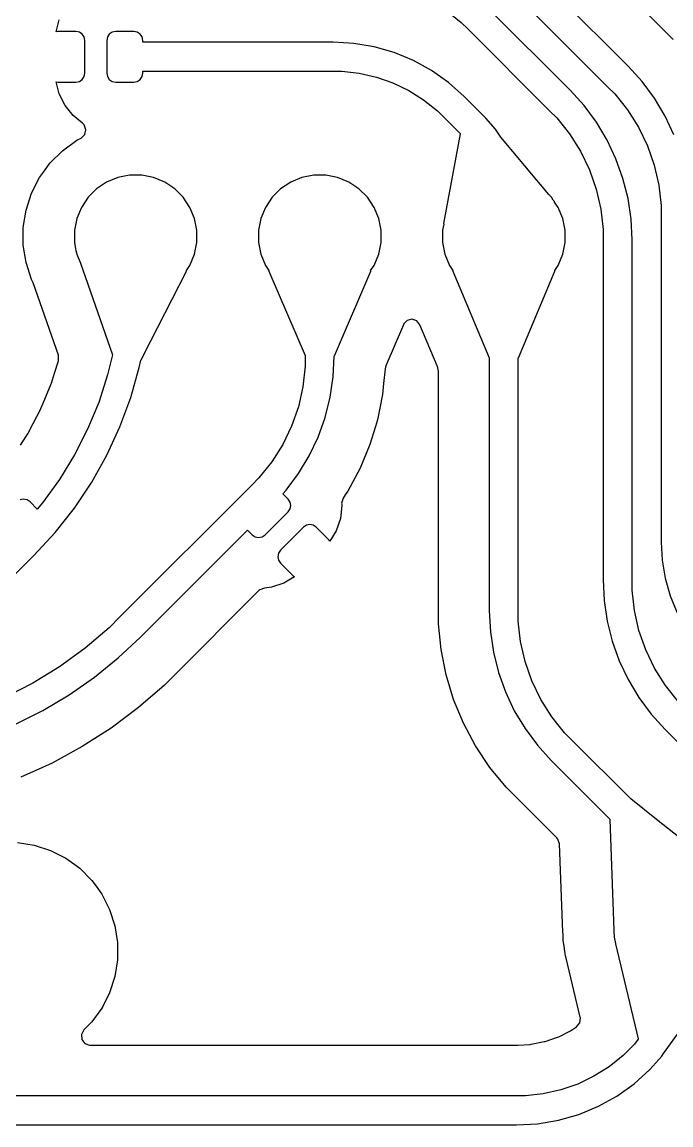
# Model space of a CAD drawing. Extents: x 86.9 to 125.9, y -129.9 to -70.9.
# Drawn here: x 103.58 to 112.54, y -129.8 to -114.57 of the extents above; entities that cross this region are included whole.
import ezdxf

# ---------------------------------------------------------------- set-up
doc = ezdxf.new("R2010")
doc.units = 0
doc.layers.add('BLACK', color=7, linetype='CONTINUOUS')

msp = doc.modelspace()

# ---------------------------------------------------------------- linework, layer by layer
at = {"layer": 'BLACK', "linetype": 'Continuous'}
for p, q in [((110.909036, -113.153163), (112.395588, -114.639716)), ((111.945524, -115.18031), (110.348577, -113.583363)), ((110.065734, -113.866206), (111.662679, -115.463149)), ((109.444297, -114.416584), (109.644032, -114.575873)), ((111.145523, -115.511679), (110.0172, -114.383356)), ((104.055425, -114.704092), (104.096567, -114.538651)), ((109.644032, -114.575873), (109.734355, -114.666198)), ((109.734355, -114.666198), (109.734355, -114.666197)), ((109.734355, -114.666197), (109.734357, -114.666199)), ((109.734357, -114.666199), (110.86268, -115.79452)), ((112.395588, -114.639716), (112.404526, -114.648655)), ((112.404526, -114.648655), (112.404573, -114.64868)), ((112.404573, -114.64868), (112.566661, -114.810771)), ((104.076, -114.7), (104.055425, -114.704092)), ((104.326, -114.7), (104.076, -114.7)), ((104.373835, -114.709515), (104.326, -114.7)), ((104.414388, -114.736612), (104.373835, -114.709515)), ((104.441485, -114.777165), (104.414388, -114.736612)), ((104.451, -114.825), (104.441485, -114.777165)), ((104.451, -115.275), (104.451, -114.825)), ((104.760515, -114.777165), (104.751, -114.825)), ((104.751, -114.825), (104.751, -115.275)), ((104.787612, -114.736612), (104.760515, -114.777165)), ((104.828165, -114.709515), (104.787612, -114.736612)), ((104.876, -114.7), (104.828165, -114.709515)), ((105.126, -114.7), (104.876, -114.7)), ((105.173835, -114.709515), (105.126, -114.7)), ((105.214388, -114.736612), (105.173835, -114.709515)), ((105.241485, -114.777165), (105.214388, -114.736612)), ((105.251, -114.825), (105.241485, -114.777165)), ((105.251, -114.85), (105.251, -114.825)), ((107.875193, -114.85), (105.251, -114.85)), ((107.875242, -114.850004), (107.875193, -114.85)), ((108.161352, -114.866072), (107.875242, -114.850004)), ((108.443913, -114.91408), (108.161352, -114.866072)), ((108.719322, -114.993423), (108.443913, -114.91408)), ((108.984116, -115.103104), (108.719322, -114.993423)), ((109.234965, -115.241743), (108.984116, -115.103104)), ((104.441485, -115.322835), (104.451, -115.275)), ((104.751, -115.275), (104.760515, -115.322835)), ((105.241485, -115.322835), (105.251, -115.275)), ((105.251, -115.275), (105.251, -115.25)), ((105.251, -115.25), (107.875193, -115.25)), ((107.875193, -115.25), (107.875194, -115.249999)), ((107.875194, -115.249999), (107.875194, -115.25)), ((107.875194, -115.25), (107.875194, -115.250002)), ((107.875194, -115.250002), (107.996261, -115.250001)), ((107.996261, -115.250001), (108.236874, -115.277111)), ((108.236874, -115.277111), (108.472938, -115.330991)), ((109.468713, -115.407596), (109.234965, -115.241743)), ((111.945527, -115.180313), (111.945524, -115.18031)), ((111.945537, -115.180302), (111.945527, -115.180313)), ((112.138025, -115.392684), (111.945537, -115.180302)), ((104.096567, -115.561349), (104.055425, -115.395907)), ((104.055425, -115.395907), (104.076, -115.4)), ((104.076, -115.4), (104.326, -115.4)), ((104.326, -115.4), (104.373835, -115.390485)), ((104.373835, -115.390485), (104.414388, -115.363388)), ((104.414388, -115.363388), (104.441485, -115.322835)), ((104.760515, -115.322835), (104.787612, -115.363388)), ((104.787612, -115.363388), (104.828165, -115.390485)), ((104.828165, -115.390485), (104.876, -115.4)), ((104.876, -115.4), (105.126, -115.4)), ((105.126, -115.4), (105.173835, -115.390485)), ((105.173835, -115.390485), (105.214388, -115.363388)), ((105.214388, -115.363388), (105.241485, -115.322835)), ((108.472938, -115.330991), (108.701485, -115.410963)), ((108.701485, -115.410963), (108.919641, -115.516021)), ((109.682422, -115.598578), (109.468713, -115.407596)), ((112.30877, -115.62291), (112.138025, -115.392684)), ((104.176347, -115.72221), (104.096567, -115.561349)), ((108.919641, -115.516021), (109.124663, -115.644844)), ((111.145526, -115.511682), (111.145523, -115.511679)), ((111.145599, -115.511771), (111.145526, -115.511682)), ((111.33801, -115.724066), (111.145599, -115.511771)), ((111.662679, -115.463149), (111.662681, -115.463153)), ((111.662681, -115.463153), (111.662682, -115.463152)), ((111.662682, -115.463152), (111.662683, -115.463154)), ((111.662683, -115.463154), (111.662801, -115.46325)), ((111.662801, -115.46325), (111.762792, -115.563244)), ((111.762792, -115.563244), (111.939318, -115.784604)), ((104.288841, -115.862159), (104.176347, -115.72221)), ((109.124663, -115.644844), (109.313972, -115.795813)), ((109.983514, -115.89967), (109.682422, -115.598578)), ((111.508756, -115.95429), (111.33801, -115.724066)), ((112.456126, -115.868764), (112.30877, -115.62291)), ((104.418848, -115.966661), (104.288841, -115.862159)), ((109.313972, -115.795813), (109.399579, -115.881421)), ((109.399579, -115.881421), (109.39958, -115.88142)), ((109.39958, -115.88142), (109.628709, -116.11055)), ((110.862682, -115.794524), (110.862678, -115.794528)), ((110.862678, -115.794528), (110.962778, -115.894629)), ((110.86268, -115.79452), (110.862682, -115.794524)), ((111.939318, -115.784604), (112.089949, -116.024337)), ((112.578675, -116.127877), (112.456126, -115.868764)), ((104.442502, -115.991856), (104.418848, -115.966661)), ((104.46504, -116.057991), (104.442502, -115.991856)), ((109.983627, -115.899807), (109.983514, -115.89967)), ((110.115278, -116.049925), (109.983627, -115.899807)), ((110.962778, -115.894629), (111.139305, -116.115987)), ((111.656114, -116.200141), (111.508756, -115.95429)), ((112.089949, -116.024337), (112.212792, -116.279428)), ((104.338361, -116.203894), (104.397449, -116.173787)), ((104.397449, -116.173787), (104.448245, -116.125812)), ((104.448245, -116.125812), (104.46504, -116.057991)), ((109.627249, -116.113329), (109.399417, -117.352839)), ((109.628709, -116.11055), (109.627249, -116.113329)), ((110.189445, -116.16092), (110.115278, -116.049925)), ((110.850557, -116.953263), (110.189445, -116.16092)), ((111.139305, -116.115987), (111.289938, -116.355717)), ((103.968344, -116.519918), (104.140919, -116.347343)), ((104.140919, -116.347343), (104.140924, -116.347339)), ((104.140924, -116.347339), (104.338358, -116.203896)), ((104.338358, -116.203896), (104.338359, -116.203895)), ((104.338359, -116.203895), (104.338361, -116.203894)), ((111.778664, -116.459251), (111.656114, -116.200141)), ((112.212792, -116.279428), (112.306301, -116.546668)), ((111.289938, -116.355717), (111.412783, -116.610806)), ((111.875228, -116.729126), (111.778664, -116.459251)), ((103.824894, -116.717361), (103.893396, -116.623076)), ((103.893396, -116.623076), (103.96834, -116.519923)), ((103.96834, -116.519923), (103.968344, -116.519918)), ((111.412783, -116.610806), (111.506294, -116.878044)), ((112.306301, -116.546668), (112.369302, -116.822698)), ((103.714096, -116.934815), (103.824894, -116.717361)), ((104.750313, -116.780367), (104.611766, -116.872941)), ((104.904258, -116.716601), (104.750313, -116.780367)), ((105.067685, -116.684093), (104.904258, -116.716601)), ((105.234315, -116.684093), (105.067685, -116.684093)), ((105.397742, -116.716601), (105.234315, -116.684093)), ((105.551687, -116.780367), (105.397742, -116.716601)), ((105.690234, -116.872941), (105.551687, -116.780367)), ((107.290313, -116.780367), (107.151766, -116.872941)), ((107.444258, -116.716601), (107.290313, -116.780367)), ((107.607685, -116.684093), (107.444258, -116.716601)), ((107.774315, -116.684093), (107.607685, -116.684093)), ((107.937742, -116.716601), (107.774315, -116.684093)), ((108.091687, -116.780367), (107.937742, -116.716601)), ((108.230234, -116.872941), (108.091687, -116.780367)), ((111.944875, -117.007166), (111.875228, -116.729126)), ((103.638679, -117.166924), (103.714096, -116.934815)), ((104.611766, -116.872941), (104.493941, -116.990766)), ((105.808059, -116.990766), (105.690234, -116.872941)), ((107.151766, -116.872941), (107.033941, -116.990766)), ((108.348059, -116.990766), (108.230234, -116.872941)), ((110.888059, -116.990766), (110.850557, -116.953263)), ((111.506294, -116.878044), (111.569297, -117.154072)), ((112.369302, -116.822698), (112.401001, -117.104046)), ((104.493941, -116.990766), (104.401367, -117.129313)), ((105.900633, -117.129313), (105.808059, -116.990766)), ((107.033941, -116.990766), (106.941367, -117.129313)), ((108.440633, -117.129313), (108.348059, -116.990766)), ((110.913031, -117.028138), (110.888059, -116.990766)), ((110.929428, -117.047791), (110.913031, -117.028138)), ((110.930158, -117.048768), (110.929428, -117.047791)), ((110.931588, -117.05591), (110.930158, -117.048768)), ((110.980633, -117.129313), (110.931588, -117.05591)), ((111.986934, -117.290694), (111.944875, -117.007166)), ((112.401001, -117.104046), (112.401, -117.24561)), ((103.6005, -117.407973), (103.638679, -117.166924)), ((104.401367, -117.129313), (104.337601, -117.283258)), ((105.964399, -117.283258), (105.900633, -117.129313)), ((106.941367, -117.129313), (106.877601, -117.283258)), ((108.504399, -117.283258), (108.440633, -117.129313)), ((111.044399, -117.283258), (110.980633, -117.129313)), ((111.569297, -117.154072), (111.600999, -117.435419)), ((112.401, -117.24561), (112.401, -117.245611)), ((112.401, -117.245611), (112.401, -121.751468)), ((103.6005, -117.652027), (103.6005, -117.407973)), ((104.337601, -117.283258), (104.305093, -117.446685)), ((105.996907, -117.446685), (105.964399, -117.283258)), ((106.877601, -117.283258), (106.845093, -117.446685)), ((108.536907, -117.446685), (108.504399, -117.283258)), ((109.401935, -117.362017), (109.385093, -117.446685)), ((109.399417, -117.352839), (109.401292, -117.361595)), ((109.401292, -117.361595), (109.401935, -117.362017)), ((111.076907, -117.446685), (111.044399, -117.283258)), ((112.001, -117.57698), (111.986934, -117.290694)), ((104.305093, -117.446685), (104.305093, -117.613315)), ((105.996907, -117.613315), (105.996907, -117.446685)), ((106.845093, -117.446685), (106.845093, -117.613315)), ((108.536907, -117.613315), (108.536907, -117.446685)), ((109.385093, -117.446685), (109.385093, -117.613315)), ((111.076907, -117.613315), (111.076907, -117.446685)), ((111.600999, -117.435419), (111.601, -117.57698)), ((103.638679, -117.893076), (103.6005, -117.652027)), ((104.305093, -117.613315), (104.322525, -117.700949)), ((104.322525, -117.700949), (104.321336, -117.706958)), ((104.321336, -117.706958), (104.321762, -117.708518)), ((104.321762, -117.708518), (104.327038, -117.723636)), ((105.964399, -117.776742), (105.996907, -117.613315)), ((106.845093, -117.613315), (106.877601, -117.776742)), ((108.504399, -117.776742), (108.536907, -117.613315)), ((109.385093, -117.613315), (109.417601, -117.776742)), ((111.044399, -117.776742), (111.076907, -117.613315)), ((111.601, -117.57698), (111.601, -117.576981)), ((111.601, -117.576981), (111.601, -122.273017)), ((112.001, -117.576981), (112.001, -117.57698)), ((112.001, -122.273017), (112.001, -117.576981)), ((104.327038, -117.723636), (104.337601, -117.776742)), ((104.337601, -117.776742), (104.388165, -117.898812)), ((105.900633, -117.930687), (105.964399, -117.776742)), ((106.877601, -117.776742), (106.941367, -117.930687)), ((108.440633, -117.930687), (108.504399, -117.776742)), ((109.417601, -117.776742), (109.481367, -117.930687)), ((110.980633, -117.930687), (111.044399, -117.776742)), ((103.714096, -118.125185), (103.638679, -117.893076)), ((104.388165, -117.898812), (104.829645, -119.164003)), ((105.261289, -119.170479), (105.853024, -118.011491)), ((105.853024, -118.011491), (105.853733, -118.002566)), ((105.853135, -118.001773), (105.900633, -117.930687)), ((105.853733, -118.002566), (105.853135, -118.001773)), ((106.941367, -117.930687), (106.98895, -118.001898)), ((106.98895, -118.001898), (106.987365, -118.004275)), ((106.987365, -118.004275), (106.988094, -118.011169)), ((106.988094, -118.011169), (107.488016, -119.17345)), ((107.894064, -119.178413), (108.393927, -118.01116)), ((108.393383, -118.001401), (108.440633, -117.930687)), ((108.394034, -118.002206), (108.393383, -118.001401)), ((108.393927, -118.01116), (108.394034, -118.002206)), ((109.481367, -117.930687), (109.528926, -118.001864)), ((109.528926, -118.001864), (109.527283, -118.004329)), ((109.527283, -118.004329), (109.527966, -118.011115)), ((109.527966, -118.011115), (110.027994, -119.206482)), ((110.434006, -119.206482), (110.934036, -118.011113)), ((110.933412, -118.001358), (110.980633, -117.930687)), ((110.934066, -118.00216), (110.933412, -118.001358)), ((110.934036, -118.011113), (110.934066, -118.00216)), ((103.728819, -118.154077), (103.714096, -118.125185)), ((103.735399, -118.169492), (103.728819, -118.154077)), ((104.084301, -119.169371), (103.735399, -118.169492)), ((108.844659, -118.750789), (108.601327, -119.319004)), ((108.84757, -118.744485), (108.844659, -118.750789)), ((108.895002, -118.693182), (108.84757, -118.744485)), ((108.962641, -118.675667), (108.895002, -118.693182)), ((109.029012, -118.697501), (108.962641, -118.675667)), ((109.07304, -118.751748), (109.029012, -118.697501)), ((109.30945, -119.31691), (109.07304, -118.751748)), ((104.086861, -119.177625), (104.084301, -119.169371)), ((104.085476, -119.247478), (104.086861, -119.177625)), ((104.830917, -119.165428), (104.764175, -119.443431)), ((104.829645, -119.164003), (104.830917, -119.165428)), ((105.199685, -119.342863), (105.220603, -119.237704)), ((105.220603, -119.237704), (105.226051, -119.236497)), ((105.226051, -119.236497), (105.22976, -119.232233)), ((105.22976, -119.232233), (105.261289, -119.170479)), ((107.488016, -119.17345), (107.491, -119.176354)), ((107.491, -119.176354), (107.491, -119.183018)), ((107.491, -119.183018), (107.491005, -119.183068)), ((107.491005, -119.183068), (107.491004, -119.32458)), ((107.876939, -119.469305), (107.891005, -119.183019)), ((107.891, -119.182376), (107.891474, -119.182187)), ((107.891, -119.183018), (107.891, -119.182376)), ((107.891, -119.183019), (107.891, -119.183018)), ((107.891005, -119.183019), (107.891, -119.183019)), ((107.891474, -119.182187), (107.894064, -119.178413)), ((110.027994, -119.206482), (110.031, -119.209467)), ((110.031, -119.209467), (110.031, -122.703017)), ((110.431, -119.21044), (110.431485, -119.21024)), ((110.431, -122.703017), (110.431, -119.21044)), ((110.431485, -119.21024), (110.434006, -119.206482)), ((104.030888, -119.420607), (104.085476, -119.247478)), ((105.082962, -119.756732), (105.199685, -119.342863)), ((107.491004, -119.32458), (107.459302, -119.605928)), ((108.591504, -119.360925), (108.571789, -119.561081)), ((108.591505, -119.360922), (108.591504, -119.360925)), ((108.591802, -119.357897), (108.591505, -119.360922)), ((108.592336, -119.357949), (108.591802, -119.357897)), ((108.601327, -119.319004), (108.592336, -119.357949)), ((109.320895, -119.344271), (109.30945, -119.31691)), ((109.3305, -119.392123), (109.320895, -119.344271)), ((109.3305, -122.614332), (109.3305, -119.392123)), ((103.988224, -119.555919), (104.030888, -119.420607)), ((104.764175, -119.443431), (104.640904, -119.82282)), ((107.83488, -119.752834), (107.876939, -119.469305)), ((103.874269, -119.832263), (103.984527, -119.566077)), ((103.984527, -119.566077), (103.988224, -119.555919)), ((107.459302, -119.605928), (107.396299, -119.881956)), ((108.571789, -119.561081), (108.556627, -119.715014)), ((103.842574, -119.90878), (103.874269, -119.832263)), ((104.640904, -119.82282), (104.488247, -120.191367)), ((104.934127, -120.160167), (105.082962, -119.756732)), ((107.765233, -120.030874), (107.83488, -119.752834)), ((108.556625, -119.715026), (108.519214, -119.903097)), ((108.556627, -119.715014), (108.556625, -119.715026)), ((103.736621, -120.113334), (103.838005, -119.918578)), ((103.838005, -119.918578), (103.842574, -119.90878)), ((107.396299, -119.881956), (107.302788, -120.149196)), ((108.519214, -119.903097), (108.487212, -120.06398)), ((103.66673, -120.247594), (103.736621, -120.113334)), ((107.302788, -120.149196), (107.179943, -120.404285)), ((107.668669, -120.30075), (107.765233, -120.030874)), ((108.45889, -120.157343), (108.383927, -120.404464)), ((108.487212, -120.06398), (108.45889, -120.157343)), ((103.561989, -120.412884), (103.635662, -120.297241)), ((103.635662, -120.297241), (103.661323, -120.256961)), ((103.661323, -120.256961), (103.66673, -120.247594)), ((104.488247, -120.191367), (104.307144, -120.546802)), ((104.754097, -120.550681), (104.934127, -120.160167)), ((107.546118, -120.559861), (107.668669, -120.30075)), ((107.179943, -120.404285), (107.02931, -120.644016)), ((108.383927, -120.404464), (108.247765, -120.733182)), ((104.307144, -120.546802), (104.098712, -120.886931)), ((104.543984, -120.925866), (104.754097, -120.550681)), ((107.39876, -120.805713), (107.546118, -120.559861)), ((107.02931, -120.644016), (106.852783, -120.865374)), ((108.247763, -120.733187), (108.080048, -121.046958)), ((108.247765, -120.733182), (108.247763, -120.733187)), ((104.098712, -120.886931), (103.864236, -121.209658)), ((106.852783, -120.865374), (106.752682, -120.965475)), ((107.228015, -121.035937), (107.39876, -120.805713)), ((104.305081, -121.283409), (104.543984, -120.925866)), ((106.75268, -120.965478), (104.937107, -122.781051)), ((106.752682, -120.965475), (106.75268, -120.965478)), ((107.182325, -121.086349), (107.228015, -121.035937)), ((108.080041, -121.04697), (108.043915, -121.101037)), ((108.080044, -121.046965), (108.080041, -121.04697)), ((108.080048, -121.046958), (108.080044, -121.046965)), ((103.604554, -121.160356), (103.556718, -121.169871)), ((103.652389, -121.169871), (103.604554, -121.160356)), ((103.692942, -121.196967), (103.652389, -121.169871)), ((103.791176, -121.2952), (103.692942, -121.196967)), ((103.864236, -121.209658), (103.791176, -121.2952)), ((107.254033, -121.158058), (107.182325, -121.086349)), ((107.281129, -121.198611), (107.254033, -121.158058)), ((107.290644, -121.246446), (107.281129, -121.198611)), ((108.014163, -121.145563), (107.993285, -121.212241)), ((107.993285, -121.212241), (107.993992, -121.22786)), ((108.043915, -121.101037), (108.014163, -121.145563)), ((104.038862, -121.621106), (104.305081, -121.283409)), ((106.935835, -121.653033), (107.254033, -121.334835)), ((107.254033, -121.334835), (107.281129, -121.294282)), ((107.281129, -121.294282), (107.290644, -121.246446)), ((107.996013, -121.246446), (107.9766, -121.424948)), ((107.993992, -121.22786), (107.996013, -121.246443)), ((107.996013, -121.246443), (107.996013, -121.246446)), ((107.506718, -121.519871), (107.466165, -121.546967)), ((107.554554, -121.510356), (107.506718, -121.519871)), ((107.602389, -121.519871), (107.554554, -121.510356)), ((107.642942, -121.546967), (107.602389, -121.519871)), ((107.976598, -121.424955), (107.919267, -121.595107)), ((107.9766, -121.424948), (107.976598, -121.424955)), ((103.746968, -121.936874), (104.038862, -121.621106)), ((105.219949, -123.063893), (106.694934, -121.588908)), ((106.694934, -121.588908), (106.759058, -121.653033)), ((106.759058, -121.653033), (106.799611, -121.680129)), ((106.799611, -121.680129), (106.847446, -121.689644)), ((106.847446, -121.689644), (106.895282, -121.680129)), ((106.895282, -121.680129), (106.935835, -121.653033)), ((107.466165, -121.546967), (107.147967, -121.865165)), ((107.819719, -121.723744), (107.642942, -121.546967)), ((107.919267, -121.595107), (107.831374, -121.741186)), ((107.831374, -121.741186), (107.819719, -121.723744)), ((112.401, -121.751468), (112.415135, -122.003225)), ((103.390785, -122.293058), (103.746968, -121.936874)), ((107.120871, -121.905718), (107.111356, -121.953554)), ((107.111356, -121.953554), (107.120871, -122.001389)), ((107.147967, -121.865165), (107.120871, -121.905718)), ((107.120871, -122.001389), (107.147967, -122.041942)), ((107.147967, -122.041942), (107.324744, -122.218719)), ((112.415135, -122.003225), (112.45737, -122.251816)), ((107.28868, -122.262567), (107.196109, -122.318266)), ((107.342187, -122.230373), (107.28868, -122.262567)), ((107.324744, -122.218719), (107.342187, -122.230373)), ((111.601, -122.273017), (111.601, -122.273019)), ((111.601, -122.273019), (111.615066, -122.559305)), ((112.001001, -122.41458), (112.001, -122.273017)), ((112.45737, -122.251816), (112.527172, -122.494115)), ((106.852527, -122.421973), (105.648309, -123.626191)), ((106.862284, -122.413198), (106.852527, -122.421973)), ((106.9268, -122.386381), (106.862284, -122.413198)), ((107.02595, -122.375599), (106.9268, -122.386381)), ((107.196109, -122.318266), (107.02595, -122.375599)), ((112.032702, -122.695927), (112.001001, -122.41458)), ((111.615066, -122.559305), (111.657125, -122.842833)), ((112.527172, -122.494115), (112.623666, -122.727075)), ((109.3305, -122.703024), (109.3305, -122.614332)), ((109.330501, -122.880925), (109.3305, -122.703024)), ((110.031, -122.703017), (110.031, -122.703019)), ((110.031, -122.703019), (110.045066, -122.989305)), ((110.431001, -122.84458), (110.431, -122.703017)), ((112.095705, -122.971955), (112.032702, -122.695927)), ((104.937089, -122.781035), (104.783526, -122.934601)), ((104.937106, -122.781052), (104.937089, -122.781035)), ((104.937107, -122.781051), (104.937106, -122.781052)), ((109.365378, -123.235014), (109.330501, -122.880925)), ((110.462702, -123.125927), (110.431001, -122.84458)), ((111.657125, -122.842833), (111.726772, -123.120873)), ((104.783526, -122.934601), (104.453248, -123.216689)), ((110.045066, -122.989305), (110.087125, -123.272833)), ((112.189217, -123.239194), (112.095705, -122.971955)), ((104.910251, -123.352205), (105.219669, -123.064123)), ((105.219669, -123.064123), (105.219949, -123.063893)), ((110.525705, -123.401955), (110.462702, -123.125927)), ((111.726772, -123.120873), (111.823335, -123.390748)), ((104.453248, -123.216689), (104.101856, -123.471993)), ((104.580788, -123.617706), (104.910251, -123.352205)), ((109.434793, -123.583979), (109.365378, -123.235014)), ((110.087125, -123.272833), (110.156772, -123.550873)), ((112.312062, -123.494283), (112.189217, -123.239194)), ((104.101856, -123.471993), (103.731516, -123.698941)), ((110.619217, -123.669194), (110.525705, -123.401955)), ((111.823335, -123.390748), (111.945886, -123.649859)), ((112.462695, -123.734013), (112.312062, -123.494283)), ((104.233223, -123.859027), (104.580788, -123.617706)), ((105.647958, -123.626508), (105.547882, -123.726586)), ((105.648309, -123.626191), (105.647958, -123.626508)), ((109.538078, -123.92446), (109.434793, -123.583979)), ((110.156772, -123.550873), (110.253335, -123.820748)), ((111.945886, -123.649859), (112.093244, -123.89571)), ((103.731516, -123.698941), (103.344511, -123.896132)), ((105.547864, -123.726602), (105.190093, -124.036616)), ((105.547872, -123.726595), (105.547864, -123.726602)), ((105.547882, -123.726586), (105.547872, -123.726595)), ((110.742062, -123.924283), (110.619217, -123.669194)), ((112.639221, -123.955371), (112.462695, -123.734013)), ((103.869329, -124.074939), (104.233223, -123.859027)), ((109.674239, -124.253179), (109.538078, -123.92446)), ((110.253335, -123.820748), (110.375886, -124.079859)), ((110.892695, -124.164013), (110.742062, -123.924283)), ((112.093244, -123.89571), (112.26399, -124.125934)), ((103.490959, -124.26434), (103.869329, -124.074939)), ((105.190086, -124.036622), (104.811084, -124.320343)), ((105.190093, -124.036616), (105.190086, -124.036622)), ((110.375886, -124.079859), (110.523244, -124.32571)), ((109.841963, -124.566968), (109.674239, -124.253179)), ((111.069221, -124.385371), (110.892695, -124.164013)), ((112.26399, -124.125934), (112.456422, -124.33825)), ((104.811084, -124.320343), (104.412807, -124.576304)), ((110.523244, -124.32571), (110.69399, -124.555934)), ((111.169322, -124.485472), (111.069221, -124.385371)), ((112.456422, -124.33825), (112.456476, -124.338316)), ((112.456476, -124.338316), (112.456475, -124.338317)), ((112.456475, -124.338317), (112.456479, -124.338319)), ((112.456479, -124.338319), (113.858519, -125.740359)), ((110.039636, -124.862807), (109.841963, -124.566968)), ((110.69399, -124.555934), (110.886411, -124.768238)), ((111.169319, -124.485475), (111.169322, -124.485472)), ((111.982335, -125.298491), (111.169319, -124.485475)), ((104.412807, -124.576304), (103.997285, -124.803199)), ((103.866764, -124.862807), (103.566635, -124.999873)), ((103.997277, -124.803203), (103.866764, -124.862807)), ((103.997281, -124.8032), (103.997277, -124.803203)), ((103.997285, -124.803199), (103.997281, -124.8032)), ((110.265355, -125.137846), (110.039636, -124.862807)), ((110.886411, -124.768238), (110.886475, -124.768317)), ((110.886475, -124.768317), (111.695131, -125.576971)), ((110.323617, -125.196106), (110.265355, -125.137846)), ((110.323675, -125.196172), (110.323617, -125.196106)), ((110.328432, -125.200928), (110.323675, -125.196172)), ((110.328433, -125.200931), (110.328432, -125.200928)), ((110.964171, -125.836668), (110.328433, -125.200931)), ((111.984655, -125.299161), (111.982335, -125.298491)), ((112.337141, -125.580576), (111.984655, -125.299161)), ((111.695131, -125.576971), (111.693817, -125.580143)), ((111.693817, -125.580143), (111.693825, -125.580576)), ((111.693825, -125.580576), (111.750518, -127.111971)), ((113.065437, -126.162025), (112.337141, -125.580576)), ((103.519097, -125.8995), (103.752369, -125.936446)), ((103.752369, -125.936446), (103.976997, -126.009433)), ((110.978248, -125.85349), (110.964171, -125.836668)), ((111.000399, -125.919754), (110.978248, -125.85349)), ((111.045501, -127.138071), (111.000399, -125.919754)), ((103.976997, -126.009433), (104.187434, -126.116657)), ((104.187434, -126.116657), (104.29645, -126.195862)), ((104.29645, -126.195862), (104.37851, -126.255483)), ((104.37851, -126.255483), (104.378512, -126.255485)), ((104.378512, -126.255485), (104.378513, -126.255485)), ((104.378513, -126.255485), (104.545515, -126.422487)), ((104.545515, -126.422487), (104.545515, -126.422488)), ((104.545515, -126.422488), (104.545517, -126.42249)), ((104.545517, -126.42249), (104.605138, -126.50455)), ((104.605138, -126.50455), (104.684343, -126.613566)), ((104.684343, -126.613566), (104.791567, -126.824003)), ((104.791567, -126.824003), (104.864554, -127.048631)), ((104.864554, -127.048631), (104.9015, -127.281902)), ((111.048959, -127.159797), (111.045501, -127.138071)), ((111.0505, -127.179288), (111.048959, -127.159797)), ((111.750518, -127.111971), (111.751, -127.113022)), ((111.751, -127.113022), (111.751, -127.125)), ((111.751, -127.125), (111.755093, -127.208315)), ((104.9015, -127.281902), (104.9015, -127.518097)), ((111.0505, -127.247027), (111.0505, -127.179288)), ((111.068936, -127.363422), (111.0505, -127.247027)), ((111.755093, -127.208315), (111.771792, -127.292265)), ((111.770628, -127.293305), (111.769788, -127.301103)), ((111.769788, -127.301103), (112.083017, -128.612561)), ((111.771792, -127.292265), (111.770628, -127.293305)), ((111.070451, -127.381129), (111.068936, -127.363422)), ((111.070646, -127.395605), (111.070451, -127.381129)), ((111.070647, -127.395609), (111.070646, -127.395605)), ((111.070647, -127.395614), (111.070647, -127.395609)), ((111.078656, -127.438547), (111.070647, -127.395614)), ((111.083589, -127.464995), (111.078656, -127.438547)), ((111.086737, -127.478172), (111.083589, -127.464995)), ((104.9015, -127.518097), (104.864554, -127.751368)), ((111.088597, -127.487556), (111.086737, -127.478172)), ((111.088679, -127.488076), (111.088597, -127.487556)), ((111.088746, -127.48828), (111.088679, -127.488076)), ((111.091422, -127.497785), (111.088746, -127.48828)), ((111.286377, -128.314042), (111.091422, -127.497785)), ((112.435778, -128.812641), (113.301457, -127.606005)), ((104.864554, -127.751368), (104.791567, -127.975996)), ((104.791567, -127.975996), (104.695909, -128.163733)), ((104.684343, -128.186433), (104.545517, -128.37751)), ((104.695909, -128.163733), (104.684343, -128.186433)), ((104.545515, -128.377512), (104.435208, -128.487819)), ((104.545517, -128.37751), (104.545515, -128.377512)), ((111.279461, -128.392312), (111.288167, -128.322987)), ((111.288167, -128.322987), (111.286377, -128.314042)), ((104.435208, -128.487819), (104.401723, -128.549142)), ((110.9878, -128.581221), (111.149954, -128.501249)), ((111.149954, -128.501249), (111.164, -128.49314)), ((111.164, -128.49314), (111.20609, -128.465015)), ((111.20609, -128.465015), (111.234659, -128.445924)), ((111.234659, -128.445924), (111.279461, -128.392312)), ((104.401723, -128.549142), (104.406707, -128.618834)), ((104.406707, -128.618834), (104.448579, -128.674767)), ((104.448579, -128.674767), (104.514043, -128.699184)), ((110.592531, -128.687141), (110.608612, -128.685024)), ((110.608612, -128.685024), (110.785937, -128.649749)), ((110.785937, -128.649749), (110.801605, -128.645551)), ((110.801605, -128.645551), (110.972814, -128.58743)), ((110.972814, -128.58743), (110.9878, -128.581221)), ((112.033664, -128.6845), (111.964613, -128.753544)), ((112.08574, -128.616641), (112.033664, -128.6845)), ((112.083017, -128.612561), (112.08574, -128.616641)), ((104.514043, -128.699184), (104.522889, -128.6995)), ((104.522889, -128.6995), (110.399956, -128.6995)), ((110.399956, -128.6995), (110.408066, -128.699234)), ((110.408066, -128.699234), (110.425605, -128.698084)), ((110.425605, -128.698084), (110.592531, -128.687141)), ((111.964584, -128.753544), (111.876946, -128.841189)), ((111.964598, -128.753559), (111.964584, -128.753544)), ((111.964607, -128.753552), (111.964598, -128.753559)), ((111.964613, -128.753544), (111.964607, -128.753552)), ((112.410441, -128.850557), (112.435778, -128.812641)), ((111.876946, -128.841189), (111.683147, -128.995751)), ((112.247464, -129.036374), (112.410441, -128.850557)), ((111.473261, -129.127641), (111.249926, -129.235201)), ((111.683147, -128.995751), (111.473261, -129.127641)), ((112.029455, -129.231193), (112.247307, -129.036492)), ((112.247307, -129.036492), (112.247439, -129.036404)), ((112.247438, -129.036404), (112.247453, -129.036387)), ((112.247439, -129.036404), (112.247438, -129.036404)), ((112.247453, -129.036387), (112.247454, -129.036389)), ((112.247454, -129.036389), (112.247464, -129.036374)), ((111.249926, -129.235201), (111.015953, -129.317078)), ((111.791028, -129.400379), (112.029455, -129.231193)), ((110.404013, -129.4), (91.720239, -129.4)), ((110.527956, -129.399999), (110.404013, -129.4)), ((110.774283, -129.372241), (110.527956, -129.399999)), ((111.015953, -129.317078), (110.774283, -129.372241)), ((111.535157, -129.541804), (111.791028, -129.400379)), ((111.26506, -129.65369), (111.535157, -129.541804)), ((110.69591, -129.783605), (110.984133, -129.73463)), ((110.984133, -129.73463), (111.26506, -129.65369)), ((91.720243, -129.8), (110.404014, -129.8)), ((110.404014, -129.8), (110.404015, -129.799999)), ((110.404015, -129.8), (110.69591, -129.783605)), ((110.404015, -129.799999), (110.404015, -129.8))]:
    msp.add_line(p, q, dxfattribs=at)

doc.saveas('drawing.dxf')
